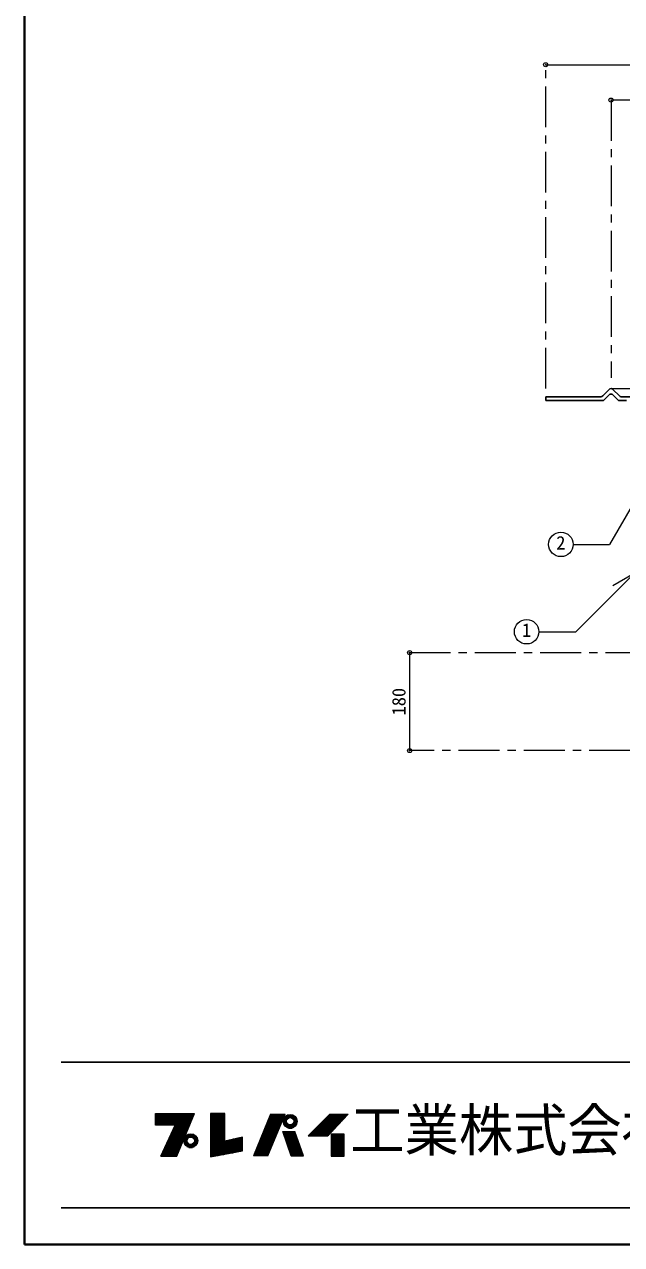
# Model space of a CAD drawing. Units: millimetres at full size, sheet at 1:15; details may follow other scales. Extents: x -3151 to 2924, y -2106 to 2109.
# Drawn here: x -3151 to -2054, y -2106 to 136 of the extents above; entities that cross this region are included whole.
import ezdxf
from ezdxf.enums import TextEntityAlignment as Align

# ---------------------------------------------------------------- set-up
doc = ezdxf.new("R2010")
doc.units = ezdxf.units.MM
doc.header["$LTSCALE"] = 15
doc.header["$PDMODE"] = 32
doc.header["$PDSIZE"] = 7.5
doc.linetypes.add('CHAIN1', pattern=[8, 5, -1, 1, -1])
doc.layers.add('0-0____1', color=7, linetype='Continuous', lineweight=18)
doc.styles.add('ＭＳ ゴシック', font='')
doc.styles.get('ＭＳ ゴシック').set_extended_font_data('MS Gothic')

msp = doc.modelspace()

# ---------------------------------------------------------------- linework, layer by layer
at = {"layer": '0-0____1', "color": 1, "lineweight": 40}
for p, q in [((-3150.9, -2105.83), (-3150.9, 2109.17)), ((2924.1, -2105.83), (-3150.9, -2105.83))]:
    msp.add_line(p, q, dxfattribs=at)
at = {"layer": '0-0____1', "color": 4, "linetype": 'CHAIN1', "lineweight": 9}
for p, q in [((-2193.4, -533.33), (-2193.4, 61.67)), ((-2073.4, -3.33), (-2073.4, -513.33)), ((-2443.4, -1018.33), (-1768.4, -1018.33)), ((-2038.4, -1198.33), (-2443.4, -1198.33))]:
    msp.add_line(p, q, dxfattribs=at)
at = {"layer": '0-0____1', "color": 4, "lineweight": 9}
for p, q in [((-2193.4, 61.67), (-473.4, 61.67)), ((-593.4, -3.33), (-2073.4, -3.33)), ((-2073.4, -533.33), (-1910.9, -533.33)), ((-2443.4, -1018.33), (-2443.4, -1198.33))]:
    msp.add_line(p, q, dxfattribs=at)
at = {"layer": '0-0____1', "color": 5, "lineweight": 25}
for p, q in [((-2088.72, -546.82), (-2076.98, -534.83)), ((-2058.09, -546.82), (-2069.83, -534.83)), ((-2193.4, -548.33), (-2193.4, -555.33)), ((-2193.4, -548.33), (-2092.29, -548.33)), ((-2089.35, -555.33), (-2193.4, -555.33)), ((-2085.78, -553.82), (-2076.98, -544.83)), ((-2061.03, -553.82), (-2069.83, -544.83)), ((-2045.22, -555.33), (-2057.46, -555.33)), ((-2005.65, -548.33), (-2054.51, -548.33))]:
    msp.add_line(p, q, dxfattribs=at)
at = {"layer": '0-0____1'}
for p, q in [((-1992.93, -675.6), (-2076.02, -819.51)), ((-2143.02, -819.51), (-2076.02, -819.51)), ((-2030.99, -873.12), (-2137.87, -979.99)), ((-2030.99, -873.12), (-2069.96, -895.62)), ((-2205.93, -979.99), (-2137.87, -979.99)), ((-2910.26, -1866.12), (-2839.15, -1866.12)), ((-2910.26, -1866.75), (-2839.41, -1866.75)), ((-2910.26, -1867.7), (-2839.8, -1867.7)), ((-2910.26, -1868.64), (-2840.19, -1868.64)), ((-2910.26, -1869.59), (-2840.58, -1869.59)), ((-2910.26, -1870.85), (-2841.1, -1870.85)), ((-2841.49, -1871.79), (-2910.26, -1871.79)), ((-2910.26, -1872.74), (-2841.88, -1872.74)), ((-2910.26, -1873.68), (-2842.27, -1873.68)), ((-2910.26, -1874.63), (-2842.66, -1874.63)), ((-2910.26, -1875.57), (-2843.06, -1875.57)), ((-2910.26, -1876.2), (-2843.32, -1876.2)), ((-2910.26, -1877.46), (-2843.84, -1877.46)), ((-2910.26, -1878.41), (-2844.23, -1878.41)), ((-2910.26, -1879.35), (-2844.62, -1879.35)), ((-2910.26, -1880.3), (-2845.01, -1880.3)), ((-2910.26, -1881.24), (-2845.4, -1881.24)), ((-2910.26, -1882.19), (-2845.79, -1882.19)), ((-2871.2, -1943.61), (-2838.76, -1865.18)), ((-2808.83, -1864.86), (-2808.83, -1944.56)), ((-2782.69, -1864.86), (-2808.83, -1864.86)), ((-2808.83, -1866.12), (-2782.69, -1866.12)), ((-2808.83, -1866.75), (-2782.69, -1866.75)), ((-2808.83, -1867.7), (-2782.69, -1867.7)), ((-2808.83, -1868.64), (-2782.69, -1868.64)), ((-2808.83, -1869.59), (-2782.69, -1869.59)), ((-2808.83, -1870.85), (-2782.69, -1870.85)), ((-2808.83, -1871.79), (-2782.69, -1871.79)), ((-2808.83, -1872.74), (-2782.69, -1872.74)), ((-2808.83, -1873.68), (-2782.69, -1873.68)), ((-2808.83, -1874.63), (-2782.69, -1874.63)), ((-2808.83, -1875.57), (-2782.69, -1875.57)), ((-2808.83, -1876.2), (-2782.69, -1876.2)), ((-2808.83, -1877.46), (-2782.69, -1877.46)), ((-2808.83, -1878.41), (-2782.69, -1878.41)), ((-2808.83, -1879.35), (-2782.69, -1879.35)), ((-2808.83, -1880.3), (-2782.69, -1880.3)), ((-2808.83, -1881.24), (-2782.69, -1881.24)), ((-2808.83, -1882.19), (-2782.69, -1882.19)), ((-2698.9, -1866.44), (-2730.4, -1942.98)), ((-2705.38, -1882.19), (-2678.35, -1882.19)), ((-2704.99, -1881.24), (-2677.96, -1881.24)), ((-2704.57, -1880.3), (-2677.57, -1880.3)), ((-2704.21, -1879.35), (-2677.17, -1879.35)), ((-2703.82, -1878.41), (-2676.78, -1878.41)), ((-2703.62, -1942.98), (-2671.81, -1866.44)), ((-2703.43, -1877.46), (-2676.39, -1877.46)), ((-2702.91, -1876.2), (-2675.86, -1876.2)), ((-2702.65, -1875.57), (-2675.6, -1875.57)), ((-2702.27, -1874.63), (-2675.21, -1874.63)), ((-2701.88, -1873.68), (-2674.82, -1873.68)), ((-2701.49, -1872.74), (-2674.42, -1872.74)), ((-2701.1, -1871.79), (-2674.03, -1871.79)), ((-2700.71, -1870.85), (-2673.64, -1870.85)), ((-2700.19, -1869.59), (-2673.11, -1869.59)), ((-2699.8, -1868.64), (-2672.75, -1868.64)), ((-2699.41, -1867.7), (-2672.33, -1867.7)), ((-2698.9, -1866.44), (-2671.81, -1866.44)), ((-2675.42, -1879.35), (-2669.42, -1879.35)), ((-2675.36, -1878.09), (-2669.3, -1878.09)), ((-2675.32, -1880.93), (-2669.23, -1880.93)), ((-2675.1, -1876.52), (-2668.8, -1876.52)), ((-2675.03, -1882.5), (-2668.64, -1882.5)), ((-2674.51, -1874.63), (-2667.49, -1874.63)), ((-2673.93, -1873.37), (-2665.79, -1873.37)), ((-2672.94, -1871.79), (-2652.4, -1871.79)), ((-2671.88, -1870.53), (-2653.46, -1870.53)), ((-2670.05, -1868.96), (-2655.29, -1868.96)), ((-2667.84, -1867.7), (-2657.5, -1867.7)), ((-2651.41, -1873.37), (-2659.55, -1873.37)), ((-2650.83, -1874.63), (-2657.85, -1874.63)), ((-2650.32, -1882.5), (-2656.7, -1882.5)), ((-2650.24, -1876.52), (-2656.54, -1876.52)), ((-2650.02, -1880.93), (-2656.11, -1880.93)), ((-2649.98, -1878.09), (-2656.04, -1878.09)), ((-2655.92, -1879.35), (-2649.92, -1879.35)), ((-2605.66, -1882.19), (-2571.14, -1882.19)), ((-2604.71, -1881.24), (-2570.26, -1881.24)), ((-2603.77, -1880.3), (-2569.39, -1880.3)), ((-2602.82, -1879.35), (-2568.51, -1879.35)), ((-2601.88, -1878.41), (-2567.54, -1878.41)), ((-2600.93, -1877.46), (-2566.75, -1877.46)), ((-2599.67, -1876.2), (-2565.58, -1876.2)), ((-2599.04, -1875.57), (-2565, -1875.57)), ((-2598.1, -1874.63), (-2564.12, -1874.63)), ((-2597.15, -1873.68), (-2563.24, -1873.68)), ((-2596.21, -1872.74), (-2562.37, -1872.74)), ((-2595.26, -1871.79), (-2561.49, -1871.79)), ((-2594.32, -1870.85), (-2560.61, -1870.85)), ((-2593.37, -1906.13), (-2556.52, -1866.44)), ((-2593.06, -1869.59), (-2559.44, -1869.59)), ((-2592.11, -1868.64), (-2558.56, -1868.64)), ((-2591.17, -1867.7), (-2557.69, -1867.7)), ((-2910.26, -1883.13), (-2846.18, -1883.13)), ((-2910.26, -1884.08), (-2846.57, -1884.08)), ((-2910.26, -1885.02), (-2846.96, -1885.02)), ((-2873.72, -1886.28), (-2910.26, -1886.28)), ((-2900.18, -1943.61), (-2873.72, -1886.28)), ((-2882.15, -1904.55), (-2855.04, -1904.55)), ((-2854.39, -1902.98), (-2881.43, -1902.98)), ((-2853.74, -1901.4), (-2880.7, -1901.4)), ((-2853.22, -1900.14), (-2880.12, -1900.14)), ((-2879.39, -1898.57), (-2852.57, -1898.57)), ((-2852.05, -1897.31), (-2878.81, -1897.31)), ((-2851.53, -1896.05), (-2878.13, -1896.05)), ((-2877.5, -1894.47), (-2850.87, -1894.47)), ((-2850.35, -1893.21), (-2876.92, -1893.21)), ((-2849.7, -1891.64), (-2876.19, -1891.64)), ((-2849.31, -1890.69), (-2875.76, -1890.69)), ((-2848.79, -1889.43), (-2875.17, -1889.43)), ((-2848.4, -1888.49), (-2874.74, -1888.49)), ((-2847.88, -1887.23), (-2874.16, -1887.23)), ((-2847.49, -1886.28), (-2873.72, -1886.28)), ((-2852.75, -1904.55), (-2837.99, -1904.55)), ((-2849.76, -1902.98), (-2840.98, -1902.98)), ((-2808.83, -1883.13), (-2782.69, -1883.13)), ((-2808.83, -1884.08), (-2782.69, -1884.08)), ((-2808.83, -1885.02), (-2782.69, -1885.02)), ((-2808.83, -1886.28), (-2782.69, -1886.28)), ((-2808.83, -1887.23), (-2782.69, -1887.23)), ((-2808.83, -1888.49), (-2782.69, -1888.49)), ((-2808.83, -1889.43), (-2782.69, -1889.43)), ((-2808.83, -1890.69), (-2782.69, -1890.69)), ((-2808.83, -1891.64), (-2782.69, -1891.64)), ((-2808.83, -1893.21), (-2782.69, -1893.21)), ((-2808.83, -1894.47), (-2782.69, -1894.47)), ((-2808.83, -1896.05), (-2782.69, -1896.05)), ((-2808.83, -1897.31), (-2782.69, -1897.31)), ((-2808.83, -1898.57), (-2782.69, -1898.57)), ((-2808.83, -1900.14), (-2782.69, -1900.14)), ((-2808.83, -1901.4), (-2782.69, -1901.4)), ((-2808.83, -1902.98), (-2782.69, -1902.98)), ((-2808.83, -1904.55), (-2782.69, -1904.55)), ((-2714.58, -1904.55), (-2687.65, -1904.55)), ((-2713.93, -1902.98), (-2686.99, -1902.98)), ((-2713.28, -1901.4), (-2686.34, -1901.4)), ((-2712.76, -1900.14), (-2685.81, -1900.14)), ((-2712.13, -1898.57), (-2685.16, -1898.57)), ((-2711.6, -1897.31), (-2684.64, -1897.31)), ((-2711.08, -1896.05), (-2684.11, -1896.05)), ((-2710.43, -1894.47), (-2683.46, -1894.47)), ((-2709.91, -1893.21), (-2682.93, -1893.21)), ((-2709.27, -1891.64), (-2682.28, -1891.64)), ((-2708.88, -1890.69), (-2681.89, -1890.69)), ((-2708.36, -1889.43), (-2681.36, -1889.43)), ((-2707.97, -1888.49), (-2680.97, -1888.49)), ((-2707.45, -1887.23), (-2680.45, -1887.23)), ((-2707.06, -1886.28), (-2680.05, -1886.28)), ((-2706.54, -1885.02), (-2679.53, -1885.02)), ((-2706.15, -1884.08), (-2679.14, -1884.08)), ((-2705.77, -1883.13), (-2678.74, -1883.13)), ((-2676.42, -1898.57), (-2654.36, -1898.57)), ((-2675.87, -1900.14), (-2653.78, -1900.14)), ((-2675.44, -1901.4), (-2653.32, -1901.4)), ((-2674.89, -1902.98), (-2652.74, -1902.98)), ((-2674.51, -1884.08), (-2667.49, -1884.08)), ((-2674.34, -1904.55), (-2652.16, -1904.55)), ((-2673.76, -1885.65), (-2665.09, -1885.65)), ((-2672.7, -1887.23), (-2652.64, -1887.23)), ((-2671.57, -1888.49), (-2653.78, -1888.49)), ((-2669.07, -1890.38), (-2656.27, -1890.38)), ((-2666.08, -1891.64), (-2659.26, -1891.64)), ((-2651.59, -1885.65), (-2660.25, -1885.65)), ((-2650.83, -1884.08), (-2657.85, -1884.08)), ((-2638.1, -1942.67), (-2654.48, -1898.25)), ((-2628.02, -1904.55), (-2591.91, -1904.55)), ((-2626.45, -1902.98), (-2590.45, -1902.98)), ((-2624.87, -1901.4), (-2588.98, -1901.4)), ((-2623.61, -1900.14), (-2587.81, -1900.14)), ((-2622.04, -1898.57), (-2586.35, -1898.57)), ((-2620.78, -1897.31), (-2585.18, -1897.31)), ((-2619.52, -1896.05), (-2584.01, -1896.05)), ((-2617.94, -1894.47), (-2582.55, -1894.47)), ((-2616.68, -1893.21), (-2581.38, -1893.21)), ((-2615.11, -1891.64), (-2579.92, -1891.64)), ((-2614.16, -1890.69), (-2579.04, -1890.69)), ((-2612.9, -1889.43), (-2577.87, -1889.43)), ((-2611.96, -1888.49), (-2576.99, -1888.49)), ((-2610.7, -1887.23), (-2575.82, -1887.23)), ((-2609.75, -1886.28), (-2574.94, -1886.28)), ((-2608.49, -1885.02), (-2573.77, -1885.02)), ((-2607.55, -1884.08), (-2572.9, -1884.08)), ((-2606.6, -1883.13), (-2572.02, -1883.13)), ((-2587.7, -1904.55), (-2563.76, -1904.55)), ((-2864.42, -1927.23), (-2892.62, -1927.23)), ((-2863.77, -1925.66), (-2891.89, -1925.66)), ((-2863.12, -1924.08), (-2891.17, -1924.08)), ((-2862.6, -1922.82), (-2890.59, -1922.82)), ((-2861.95, -1921.25), (-2889.86, -1921.25)), ((-2861.3, -1919.67), (-2889.13, -1919.67)), ((-2860.52, -1917.78), (-2888.21, -1917.78)), ((-2859.99, -1916.52), (-2887.68, -1916.52)), ((-2859.34, -1914.95), (-2886.95, -1914.95)), ((-2886.37, -1913.69), (-2858.82, -1913.69)), ((-2858.17, -1912.11), (-2885.64, -1912.11)), ((-2857.39, -1910.22), (-2884.77, -1910.22)), ((-2856.74, -1908.65), (-2884.04, -1908.65)), ((-2856.22, -1907.39), (-2883.46, -1907.39)), ((-2855.56, -1905.81), (-2882.73, -1905.81)), ((-2858.12, -1914.95), (-2852.12, -1914.95)), ((-2858.06, -1913.69), (-2852, -1913.69)), ((-2858.02, -1916.52), (-2851.93, -1916.52)), ((-2857.8, -1912.11), (-2851.5, -1912.11)), ((-2857.8, -1917.78), (-2851.5, -1917.78)), ((-2857.21, -1910.22), (-2850.19, -1910.22)), ((-2857.21, -1919.67), (-2850.19, -1919.67)), ((-2856.46, -1908.65), (-2847.79, -1908.65)), ((-2856.46, -1921.25), (-2847.79, -1921.25)), ((-2855.64, -1907.39), (-2835.1, -1907.39)), ((-2855.4, -1922.82), (-2835.34, -1922.82)), ((-2854.27, -1905.81), (-2836.48, -1905.81)), ((-2854.27, -1924.08), (-2836.48, -1924.08)), ((-2852.29, -1925.66), (-2838.45, -1925.66)), ((-2848.78, -1927.23), (-2841.96, -1927.23)), ((-2834.29, -1908.65), (-2842.95, -1908.65)), ((-2834.29, -1921.25), (-2842.95, -1921.25)), ((-2833.53, -1910.22), (-2840.55, -1910.22)), ((-2833.53, -1919.67), (-2840.55, -1919.67)), ((-2832.94, -1912.11), (-2839.24, -1912.11)), ((-2832.94, -1917.78), (-2839.24, -1917.78)), ((-2832.72, -1916.52), (-2838.81, -1916.52)), ((-2832.68, -1913.69), (-2838.74, -1913.69)), ((-2838.62, -1914.95), (-2832.62, -1914.95)), ((-2808.83, -1905.81), (-2782.69, -1905.81)), ((-2808.83, -1907.39), (-2782.69, -1907.39)), ((-2808.83, -1908.65), (-2782.69, -1908.65)), ((-2808.83, -1910.22), (-2782.69, -1910.22)), ((-2808.83, -1912.11), (-2782.69, -1912.11)), ((-2808.83, -1913.69), (-2782.69, -1913.69)), ((-2808.83, -1914.95), (-2782.69, -1914.95)), ((-2808.83, -1916.52), (-2750.24, -1916.52)), ((-2808.83, -1917.78), (-2750.24, -1917.78)), ((-2808.83, -1919.67), (-2750.24, -1919.67)), ((-2808.83, -1921.25), (-2750.24, -1921.25)), ((-2808.83, -1922.82), (-2750.24, -1922.82)), ((-2808.83, -1924.08), (-2750.24, -1924.08)), ((-2808.83, -1925.66), (-2750.24, -1925.66)), ((-2808.83, -1927.23), (-2750.24, -1927.23)), ((-2750.24, -1914.95), (-2779.86, -1914.95)), ((-2750.24, -1913.69), (-2774.22, -1913.69)), ((-2750.24, -1912.11), (-2767.17, -1912.11)), ((-2750.24, -1910.22), (-2758.7, -1910.22)), ((-2723.91, -1927.23), (-2697.07, -1927.23)), ((-2723.27, -1925.66), (-2696.42, -1925.66)), ((-2722.62, -1924.08), (-2695.77, -1924.08)), ((-2722.1, -1922.82), (-2695.24, -1922.82)), ((-2721.45, -1921.25), (-2694.59, -1921.25)), ((-2720.8, -1919.67), (-2693.93, -1919.67)), ((-2720.03, -1917.78), (-2693.15, -1917.78)), ((-2719.51, -1916.52), (-2692.62, -1916.52)), ((-2718.86, -1914.95), (-2691.97, -1914.95)), ((-2718.34, -1913.69), (-2691.44, -1913.69)), ((-2717.69, -1912.11), (-2690.79, -1912.11)), ((-2716.91, -1910.22), (-2690, -1910.22)), ((-2716.27, -1908.65), (-2689.35, -1908.65)), ((-2715.75, -1907.39), (-2688.83, -1907.39)), ((-2715.1, -1905.81), (-2688.17, -1905.81)), ((-2673.9, -1905.81), (-2651.69, -1905.81)), ((-2673.36, -1907.39), (-2651.11, -1907.39)), ((-2672.92, -1908.65), (-2650.65, -1908.65)), ((-2672.37, -1910.22), (-2650.07, -1910.22)), ((-2671.71, -1912.11), (-2649.37, -1912.11)), ((-2671.17, -1913.69), (-2648.79, -1913.69)), ((-2670.73, -1914.95), (-2648.32, -1914.95)), ((-2670.18, -1916.52), (-2647.74, -1916.52)), ((-2669.74, -1917.78), (-2647.28, -1917.78)), ((-2669.09, -1919.67), (-2646.58, -1919.67)), ((-2668.54, -1921.25), (-2646, -1921.25)), ((-2668.03, -1922.82), (-2645.42, -1922.82)), ((-2667.55, -1924.08), (-2644.95, -1924.08)), ((-2667.01, -1925.66), (-2644.37, -1925.66)), ((-2666.46, -1927.23), (-2643.79, -1927.23)), ((-2629.6, -1906.13), (-2593.37, -1906.13)), ((-2587.7, -1905.81), (-2563.76, -1905.81)), ((-2587.7, -1907.39), (-2563.76, -1907.39)), ((-2587.7, -1908.65), (-2563.76, -1908.65)), ((-2587.7, -1910.22), (-2563.76, -1910.22)), ((-2587.7, -1912.11), (-2563.76, -1912.11)), ((-2587.7, -1913.69), (-2563.76, -1913.69)), ((-2587.7, -1914.95), (-2563.76, -1914.95)), ((-2587.7, -1916.52), (-2563.76, -1916.52)), ((-2587.7, -1917.78), (-2563.76, -1917.78)), ((-2587.7, -1919.67), (-2563.76, -1919.67)), ((-2587.7, -1921.25), (-2563.76, -1921.25)), ((-2587.7, -1922.82), (-2563.76, -1922.82)), ((-2587.7, -1924.08), (-2563.76, -1924.08)), ((-2587.7, -1925.66), (-2563.76, -1925.66)), ((-2587.7, -1927.23), (-2563.76, -1927.23)), ((-2900.18, -1943.61), (-2871.2, -1943.61)), ((-2870.55, -1942.04), (-2899.45, -1942.04)), ((-2869.77, -1940.15), (-2898.58, -1940.15)), ((-2869.12, -1938.57), (-2897.85, -1938.57)), ((-2868.46, -1937), (-2897.13, -1937)), ((-2867.68, -1935.11), (-2896.26, -1935.11)), ((-2867.03, -1933.53), (-2895.53, -1933.53)), ((-2866.25, -1931.64), (-2894.66, -1931.64)), ((-2865.73, -1930.38), (-2894.07, -1930.38)), ((-2865.08, -1928.81), (-2893.35, -1928.81)), ((-2808.83, -1928.81), (-2750.24, -1928.81)), ((-2808.83, -1930.38), (-2750.24, -1930.38)), ((-2808.83, -1931.64), (-2750.24, -1931.64)), ((-2808.83, -1933.53), (-2750.24, -1933.53)), ((-2808.83, -1935.11), (-2757.13, -1935.11)), ((-2808.83, -1937), (-2767.47, -1937)), ((-2808.83, -1938.57), (-2776.09, -1938.57)), ((-2808.83, -1940.15), (-2784.71, -1940.15)), ((-2808.83, -1942.04), (-2795.04, -1942.04)), ((-2703.62, -1942.98), (-2730.4, -1942.98)), ((-2730.01, -1942.04), (-2703.23, -1942.04)), ((-2729.23, -1940.15), (-2702.44, -1940.15)), ((-2728.58, -1938.57), (-2701.79, -1938.57)), ((-2727.93, -1937), (-2701.13, -1937)), ((-2727.15, -1935.11), (-2700.35, -1935.11)), ((-2726.51, -1933.53), (-2699.69, -1933.53)), ((-2725.73, -1931.64), (-2698.91, -1931.64)), ((-2725.21, -1930.38), (-2698.38, -1930.38)), ((-2724.56, -1928.81), (-2697.73, -1928.81)), ((-2665.91, -1928.81), (-2643.21, -1928.81)), ((-2665.36, -1930.38), (-2642.63, -1930.38)), ((-2664.93, -1931.64), (-2642.17, -1931.64)), ((-2664.27, -1933.53), (-2641.47, -1933.53)), ((-2663.62, -1935.11), (-2640.89, -1935.11)), ((-2663.07, -1937), (-2640.19, -1937)), ((-2662.52, -1938.57), (-2639.61, -1938.57)), ((-2661.97, -1940.15), (-2639.03, -1940.15)), ((-2661.31, -1942.04), (-2638.33, -1942.04)), ((-2661.1, -1942.67), (-2638.1, -1942.67)), ((-2587.7, -1928.81), (-2563.76, -1928.81)), ((-2587.7, -1930.38), (-2563.76, -1930.38)), ((-2587.7, -1931.64), (-2563.76, -1931.64)), ((-2587.7, -1933.53), (-2563.76, -1933.53)), ((-2587.7, -1935.11), (-2563.76, -1935.11)), ((-2587.7, -1937), (-2563.76, -1937)), ((-2587.7, -1938.57), (-2563.76, -1938.57)), ((-2587.7, -1940.15), (-2563.76, -1940.15)), ((-2587.7, -1942.04), (-2563.76, -1942.04))]:
    msp.add_line(p, q, dxfattribs=at)
at = {"layer": '0-0____1', "color": 6, "lineweight": 25}
for p, q in [((-3083.4, -1770.47), (2856.6, -1770.47)), ((2856.6, -2038.33), (-3083.4, -2038.33))]:
    msp.add_line(p, q, dxfattribs=at)
at = {"layer": '0-0____1'}
for points in [[(-2910.26, -1886.28), (-2910.26, -1865.18), (-2838.76, -1865.18)], [(-2808.83, -1944.56), (-2750.24, -1933.85), (-2750.24, -1908.33), (-2782.69, -1915.58), (-2782.69, -1864.86)], [(-2629.6, -1906.13), (-2589.91, -1866.44), (-2556.52, -1866.44)], [(-2661.1, -1942.67), (-2676.53, -1898.25), (-2654.48, -1898.25)]]:
    msp.add_lwpolyline(points, dxfattribs=at)
msp.add_lwpolyline([(-2587.7, -1902.98), (-2587.7, -1943.61), (-2563.76, -1943.61), (-2563.76, -1902.98)], close=True, dxfattribs=at)
for centre, radius in [((-2165.52, -819.51), 22.5), ((-2228.43, -979.99), 22.5), ((-2662.67, -1879.35), 12.75), ((-2662.67, -1879.35), 6.75), ((-2845.37, -1914.95), 12.75), ((-2845.37, -1914.95), 6.75)]:
    msp.add_circle(centre, radius, dxfattribs=at)
at = {"layer": '0-0____1', "color": 5, "lineweight": 25}
for centre, start, end in [((-2073.4, -538.33), 44.3947, 135.6053), ((-2092.29, -543.33), 270, 315.6053), ((-2089.35, -550.33), 270, 315.6053), ((-2073.4, -548.33), 44.3947, 135.6053), ((-2057.46, -550.33), 224.3947, 270), ((-2054.51, -543.33), 224.3947, 270)]:
    msp.add_arc(centre, 5, start, end, dxfattribs=at)
at = {"layer": '0-0____1', "color": 1}
for p in [(-2193.4, 61.67), (-2073.4, -3.33), (-2443.4, -1018.33), (-2443.4, -1198.33)]:
    msp.add_point(p, dxfattribs=at)

# ---------------------------------------------------------------- texts
at = {"layer": '0-0____1', "style": 'ＭＳ ゴシック'}
for s, p in [('2', (-2173.96, -836.38)), ('1', (-2236.87, -996.87))]:
    msp.add_text(s, height=24.74, dxfattribs=at).set_placement(p, align=Align.BOTTOM_LEFT)
msp.add_text('180', height=24.74, rotation=90, dxfattribs=at).set_placement((-2443.4, -1133.64), align=Align.BOTTOM_LEFT)
at = {"layer": '0-0____1', "style": 'ＭＳ ゴシック', "width": 0.95}
msp.add_text('工業株式会社', height=76.98, dxfattribs=at).set_placement((-2552.51, -1956.9), align=Align.BOTTOM_LEFT)

doc.saveas('drawing.dxf')
